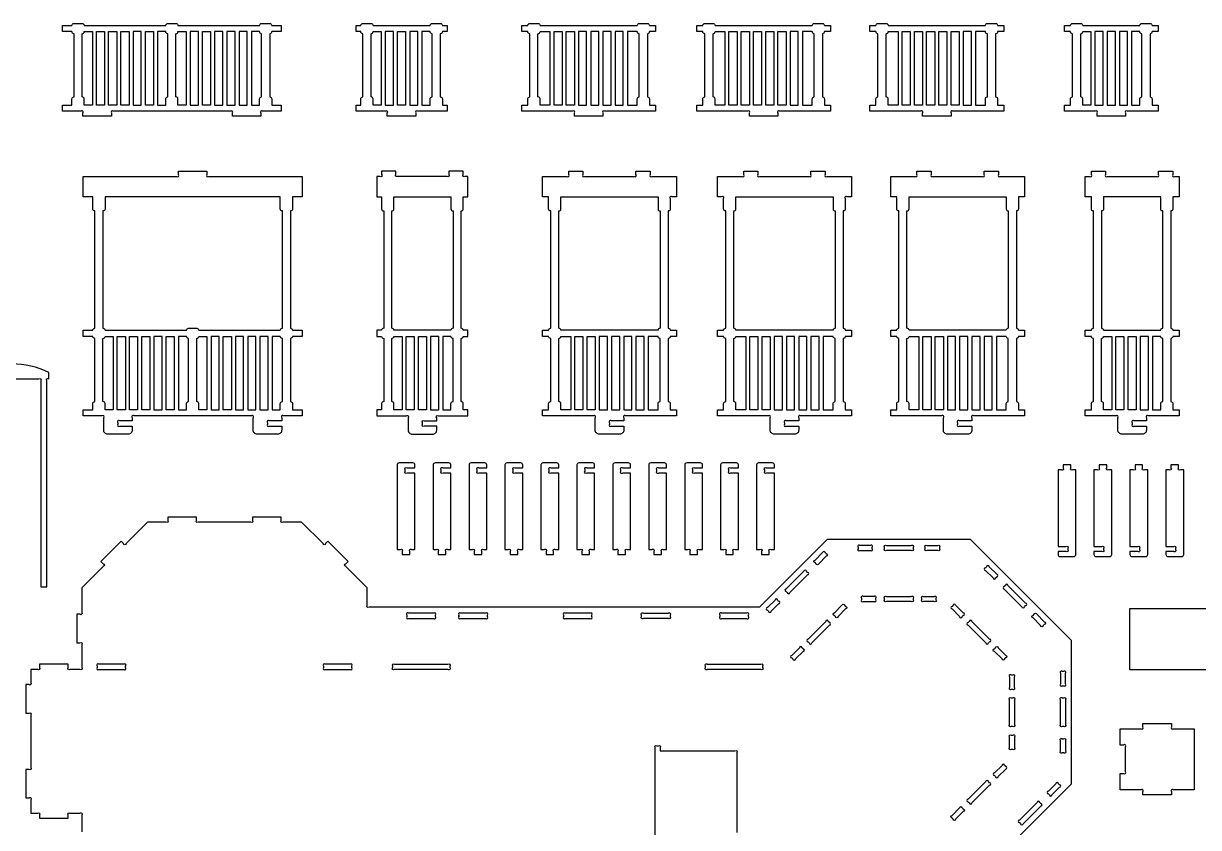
# Model space of a CAD drawing. Extents: x -4074 to 4228, y -3406 to 3854.
# Drawn here: x -1847 to 920, y 1961 to 3854 of the extents above; entities that cross this region are included whole.
import ezdxf

# ---------------------------------------------------------------- set-up
doc = ezdxf.new("R2010")
doc.units = 0
doc.header["$MEASUREMENT"] = 0
doc.layers.get('0').update_dxf_attribs({"linetype": 'CONTINUOUS'})

msp = doc.modelspace()

# ---------------------------------------------------------------- linework, layer by layer
for points in [[(-1355.1, 3635.7), (-1355.1, 3643.5, 1), (-1359.4, 3647.7), (-1497.5, 3647.7), (-1635.6, 3647.7, 1), (-1639.9, 3643.5), (-1639.9, 3635.7), (-1707.1, 3635.7), (-1707.1, 3643.5, 1), (-1711.3, 3647.7), (-1755.1, 3647.7), (-1755.1, 3662.1), (-1732.7, 3662.1), (-1732.7, 3676.5, -0.414214), (-1727.9, 3681.3), (-1727.9, 3830.1, -0.414214), (-1732.7, 3834.9), (-1755.1, 3834.9), (-1755.1, 3849.3), (-1732.7, 3849.3, -0.414214), (-1727.9, 3854.1), (-1708.7, 3854.1, -0.414214), (-1703.9, 3849.3), (-1511.9, 3849.3, -0.414214), (-1507.1, 3854.1), (-1487.9, 3854.1, -0.414214), (-1483.1, 3849.3), (-1291.1, 3849.3, -0.414214), (-1286.3, 3854.1), (-1267.1, 3854.1, -0.414214), (-1262.3, 3849.3), (-1239.9, 3849.3), (-1239.9, 3834.9), (-1262.3, 3834.9, -0.414214), (-1267.1, 3830.1), (-1267.1, 3681.3, -0.414214), (-1262.3, 3676.5), (-1262.3, 3662.1), (-1239.9, 3662.1), (-1239.9, 3647.7), (-1283.7, 3647.7, 1), (-1287.9, 3643.5), (-1287.9, 3635.7)], [(-990.2, 3635.7), (-990.2, 3643.5, 1), (-994.4, 3647.7), (-1063.6, 3647.7), (-1063.6, 3662.1), (-1052.6, 3662.1), (-1052.6, 3676.5, -0.414214), (-1047.8, 3681.3), (-1047.8, 3830.1, -0.414214), (-1052.6, 3834.9), (-1063.6, 3834.9), (-1063.6, 3849.3), (-1052.6, 3849.3, -0.414214), (-1047.8, 3854.1), (-1028.6, 3854.1, -0.414214), (-1023.8, 3849.3), (-889.4, 3849.3, -0.414214), (-884.6, 3854.1), (-865.4, 3854.1, -0.414214), (-860.6, 3849.3), (-849.5, 3849.3), (-849.5, 3834.9), (-860.6, 3834.9, -0.414214), (-865.4, 3830.1), (-865.4, 3681.3, -0.414214), (-860.6, 3676.5), (-860.6, 3662.1), (-849.5, 3662.1), (-849.5, 3647.7), (-918.7, 3647.7, 1), (-923, 3643.5), (-923, 3635.7)], [(-549.7, 3635.7), (-549.7, 3643.5, 1), (-554, 3647.7), (-673.8, 3647.7), (-673.8, 3662.1), (-659.4, 3662.1), (-659.4, 3676.5, -0.414214), (-654.6, 3681.3), (-654.6, 3830.1, -0.414214), (-659.4, 3834.9), (-673.8, 3834.9), (-673.8, 3849.3), (-659.4, 3849.3, -0.414214), (-654.6, 3854.1), (-635.4, 3854.1, -0.414214), (-630.6, 3849.3), (-401.7, 3849.3, -0.414214), (-396.9, 3854.1), (-377.7, 3854.1, -0.414214), (-372.9, 3849.3), (-358.5, 3849.3), (-358.5, 3834.9), (-372.9, 3834.9, -0.414214), (-377.7, 3830.1), (-377.7, 3681.3, -0.414214), (-372.9, 3676.5), (-372.9, 3662.1), (-358.5, 3662.1), (-358.5, 3647.7), (-478.3, 3647.7, 1), (-482.5, 3643.5), (-482.5, 3635.7)], [(-137.7, 3635.7), (-137.7, 3643.5, 1), (-142, 3647.7), (-261.8, 3647.7), (-261.8, 3662.1), (-247.3, 3662.1), (-247.3, 3676.5, -0.414214), (-242.5, 3681.3), (-242.5, 3830.1, -0.414214), (-247.3, 3834.9), (-261.8, 3834.9), (-261.8, 3849.3), (-247.3, 3849.3, -0.414214), (-242.5, 3854.1), (-223.3, 3854.1, -0.414214), (-218.5, 3849.3), (10.3, 3849.3, -0.414214), (15.1, 3854.1), (34.3, 3854.1, -0.414214), (39.1, 3849.3), (53.5, 3849.3), (53.5, 3834.9), (39.1, 3834.9, -0.414214), (34.3, 3830.1), (34.3, 3681.3, -0.414214), (39.1, 3676.5), (39.1, 3662.1), (53.5, 3662.1), (53.5, 3647.7), (-66.3, 3647.7, 1), (-70.5, 3643.5), (-70.5, 3635.7)], [(270, 3635.7), (270, 3643.5, 1), (265.7, 3647.7), (145.9, 3647.7), (145.9, 3662.1), (160.3, 3662.1), (160.3, 3676.5, -0.414214), (165.1, 3681.3), (165.1, 3830.1, -0.414214), (160.3, 3834.9), (145.9, 3834.9), (145.9, 3849.3), (160.3, 3849.3, -0.414214), (165.1, 3854.1), (184.3, 3854.1, -0.414214), (189.1, 3849.3), (418, 3849.3, -0.414214), (422.8, 3854.1), (442, 3854.1, -0.414214), (446.8, 3849.3), (461.2, 3849.3), (461.2, 3834.9), (446.8, 3834.9, -0.414214), (442, 3830.1), (442, 3681.3, -0.414214), (446.8, 3676.5), (446.8, 3662.1), (461.2, 3662.1), (461.2, 3647.7), (341.4, 3647.7, 1), (337.2, 3643.5), (337.2, 3635.7)], [(680.8, 3635.7), (680.8, 3643.5, 1), (676.6, 3647.7), (604, 3647.7), (604, 3662.1), (618.4, 3662.1), (618.4, 3676.5, -0.414214), (623.2, 3681.3), (623.2, 3830.1, -0.414214), (618.4, 3834.9), (604, 3834.9), (604, 3849.3), (618.4, 3849.3, -0.414214), (623.2, 3854.1), (642.4, 3854.1, -0.414214), (647.2, 3849.3), (781.6, 3849.3, -0.414214), (786.4, 3854.1), (805.6, 3854.1, -0.414214), (810.4, 3849.3), (824.9, 3849.3), (824.9, 3834.9), (810.4, 3834.9, -0.414214), (805.6, 3830.1), (805.6, 3681.3, -0.414214), (810.4, 3676.5), (810.4, 3662.1), (824.9, 3662.1), (824.9, 3647.7), (752.3, 3647.7, 1), (748, 3643.5), (748, 3635.7)], [(-1703.9, 3662.1), (-1703.9, 3676.5, 0.414214), (-1708.7, 3681.3), (-1708.7, 3830.1, 0.414214), (-1703.9, 3834.9), (-1684.7, 3834.9), (-1684.7, 3662.1)], [(-1507.1, 3681.3), (-1507.1, 3830.1, -0.414214), (-1511.9, 3834.9), (-1531.1, 3834.9), (-1531.1, 3662.1), (-1511.9, 3662.1), (-1511.9, 3676.5, -0.414214)], [(-1487.9, 3681.3), (-1487.9, 3830.1, 0.414214), (-1483.1, 3834.9), (-1463.9, 3834.9), (-1463.9, 3662.1), (-1483.1, 3662.1), (-1483.1, 3676.5, 0.414214)], [(-1291.1, 3662.1), (-1291.1, 3676.5, -0.414214), (-1286.3, 3681.3), (-1286.3, 3830.1, -0.414214), (-1291.1, 3834.9), (-1310.3, 3834.9), (-1310.3, 3662.1)], [(-1028.6, 3681.3), (-1028.6, 3830.1, 0.414214), (-1023.8, 3834.9), (-1004.6, 3834.9), (-1004.6, 3662.1), (-1023.8, 3662.1), (-1023.8, 3676.5, 0.414214)], [(-884.6, 3681.3), (-884.6, 3830.1, -0.414214), (-889.4, 3834.9), (-908.6, 3834.9), (-908.6, 3662.1), (-889.4, 3662.1), (-889.4, 3676.5, -0.414214)], [(-607.3, 3662.1), (-630.6, 3662.1), (-630.6, 3676.5, 0.414214), (-635.4, 3681.3), (-635.4, 3830.1, 0.414214), (-630.6, 3834.9), (-607.3, 3834.9)], [(-424.9, 3662.1), (-401.7, 3662.1), (-401.7, 3676.5, -0.414214), (-396.9, 3681.3), (-396.9, 3830.1, -0.414214), (-401.7, 3834.9), (-424.9, 3834.9)], [(-195.3, 3662.1), (-218.5, 3662.1), (-218.5, 3676.5, 0.414214), (-223.3, 3681.3), (-223.3, 3830.1, 0.414214), (-218.5, 3834.9), (-195.3, 3834.9)], [(-12.9, 3662.1), (10.3, 3662.1), (10.3, 3676.5, -0.414214), (15.1, 3681.3), (15.1, 3830.1, -0.414214), (10.3, 3834.9), (-12.9, 3834.9)], [(212.4, 3662.1), (189.1, 3662.1), (189.1, 3676.5, 0.414214), (184.3, 3681.3), (184.3, 3830.1, 0.414214), (189.1, 3834.9), (212.4, 3834.9)], [(394.8, 3662.1), (418, 3662.1), (418, 3676.5, -0.414214), (422.8, 3681.3), (422.8, 3830.1, -0.414214), (418, 3834.9), (394.8, 3834.9)], [(642.4, 3681.3), (642.4, 3830.1, 0.414214), (647.2, 3834.9), (666.4, 3834.9), (666.4, 3662.1), (647.2, 3662.1), (647.2, 3676.5, 0.414214)], [(786.4, 3681.3), (786.4, 3830.1, -0.414214), (781.6, 3834.9), (762.4, 3834.9), (762.4, 3662.1), (781.6, 3662.1), (781.6, 3676.5, -0.414214)], [(-1658, 2896.6), (-1658, 2925.9, 1), (-1662.3, 2930.2), (-1706, 2930.2), (-1706, 2944.6), (-1683.7, 2944.6), (-1683.7, 2959, -0.414214), (-1678.9, 2963.8), (-1678.9, 3112.6, -0.414214), (-1683.7, 3117.4), (-1706, 3117.4), (-1706, 3131.8), (-1683.7, 3131.8, -0.414214), (-1678.9, 3136.6), (-1678.9, 3412.6, -0.414214), (-1683.7, 3417.4), (-1683.7, 3446.2), (-1706, 3446.2), (-1706, 3494.2), (-1486.3, 3494.2, 1), (-1482.1, 3498.4), (-1482.1, 3506.2), (-1414.9, 3506.2), (-1414.9, 3498.4, 1), (-1410.6, 3494.2), (-1190.9, 3494.2), (-1190.9, 3446.2), (-1213.3, 3446.2), (-1213.3, 3417.4, -0.414214), (-1218.1, 3412.6), (-1218.1, 3136.6, -0.414214), (-1213.3, 3131.8), (-1190.9, 3131.8), (-1190.9, 3117.4), (-1213.3, 3117.4, -0.414214), (-1218.1, 3112.6), (-1218.1, 2963.8, -0.414214), (-1213.3, 2959), (-1213.3, 2944.6), (-1190.9, 2944.6), (-1190.9, 2930.2), (-1234.7, 2930.2, 1), (-1238.9, 2925.9), (-1238.9, 2918.2), (-1268.3, 2918.2, 1), (-1272.5, 2913.9), (-1272.5, 2910.4, 1), (-1268.3, 2906.2), (-1238.9, 2906.2), (-1238.9, 2896.6, -0.414214), (-1248.5, 2887), (-1296.5, 2887, -0.414214), (-1306.1, 2896.6), (-1306.1, 2925.9, 1), (-1310.3, 2930.2), (-1448.5, 2930.2), (-1586.6, 2930.2, 1), (-1590.8, 2925.9), (-1590.8, 2918.2), (-1620.2, 2918.2, 1), (-1624.4, 2913.9), (-1624.4, 2910.4, 1), (-1620.2, 2906.2), (-1590.8, 2906.2), (-1590.8, 2896.6, -0.414214), (-1600.4, 2887), (-1648.4, 2887, -0.414214)], [(-1014.6, 2930.2), (-945.4, 2930.2, -1), (-941.1, 2925.9), (-941.1, 2924.2), (-941.1, 2896.6, 0.414214), (-931.5, 2887), (-883.5, 2887, 0.414214), (-873.9, 2896.6), (-873.9, 2906.2), (-903.3, 2906.2, -1), (-907.5, 2910.4), (-907.5, 2913.9, -1), (-903.3, 2918.2), (-873.9, 2918.2), (-873.9, 2925.9, -1), (-869.7, 2930.2), (-800.5, 2930.2), (-800.5, 2944.6), (-811.5, 2944.6), (-811.5, 2959, 0.414214), (-816.3, 2963.8), (-816.3, 3112.6, 0.414214), (-811.5, 3117.4), (-800.5, 3117.4), (-800.5, 3131.8), (-811.5, 3131.8, 0.414214), (-816.3, 3136.6), (-816.3, 3412.6, 0.414214), (-811.5, 3417.4), (-811.5, 3446.2), (-800.5, 3446.2), (-800.5, 3494.2), (-807.3, 3494.2, -1), (-811.5, 3498.4), (-811.5, 3506.2), (-845.1, 3506.2), (-845.1, 3498.4, -1), (-849.4, 3494.2), (-965.7, 3494.2, -1), (-969.9, 3498.4), (-969.9, 3506.2), (-1003.5, 3506.2), (-1003.5, 3498.4, -1), (-1007.8, 3494.2), (-1014.6, 3494.2), (-1014.6, 3446.2), (-1003.5, 3446.2), (-1003.5, 3417.4, 0.414214), (-998.7, 3412.6), (-998.7, 3136.6, 0.414214), (-1003.5, 3131.8), (-1014.6, 3131.8), (-1014.6, 3117.4), (-1003.5, 3117.4, 0.414214), (-998.7, 3112.6), (-998.7, 2963.8, 0.414214), (-1003.5, 2959), (-1003.5, 2944.6), (-1014.6, 2944.6)], [(-610.3, 3131.8, -0.414214), (-605.5, 3136.6), (-605.5, 3412.6, -0.414214), (-610.3, 3417.4), (-610.3, 3446.2), (-624.7, 3446.2), (-624.7, 3494.2), (-567.3, 3494.2, 1), (-563.1, 3498.4), (-563.1, 3506.2), (-529.5, 3506.2), (-529.5, 3498.4, 1), (-525.2, 3494.2), (-408.9, 3494.2, 1), (-404.7, 3498.4), (-404.7, 3506.2), (-371.1, 3506.2), (-371.1, 3498.4, 1), (-366.8, 3494.2), (-309.4, 3494.2), (-309.4, 3446.2), (-319.6, 3446.2, 1), (-323.9, 3441.9), (-323.9, 3417.4, -0.414214), (-328.7, 3412.6), (-328.7, 3136.6, -0.414214), (-323.9, 3131.8), (-309.4, 3131.8), (-309.4, 3117.4), (-323.9, 3117.4, -0.414214), (-328.7, 3112.6), (-328.7, 2963.8, -0.414214), (-323.9, 2959), (-323.9, 2944.6), (-309.4, 2944.6), (-309.4, 2930.2), (-429.2, 2930.2, 1), (-433.5, 2925.9), (-433.5, 2918.2), (-462.8, 2918.2, 1), (-467.1, 2913.9), (-467.1, 2910.4, 1), (-462.8, 2906.2), (-433.5, 2906.2), (-433.5, 2896.6, -0.414214), (-443.1, 2887), (-491.1, 2887, -0.414214), (-500.7, 2896.6), (-500.7, 2925.9, 1), (-504.9, 2930.2), (-624.7, 2930.2), (-624.7, 2944.6), (-610.3, 2944.6), (-610.3, 2959, -0.414214), (-605.5, 2963.8), (-605.5, 3112.6, -0.414214), (-610.3, 3117.4), (-624.7, 3117.4), (-624.7, 3131.8)], [(-198.3, 3131.8, -0.414214), (-193.5, 3136.6), (-193.5, 3412.6, -0.414214), (-198.3, 3417.4), (-198.3, 3441.9, 1), (-202.5, 3446.2), (-212.7, 3446.2), (-212.7, 3494.2), (-155.3, 3494.2, 1), (-151.1, 3498.4), (-151.1, 3506.2), (-117.5, 3506.2), (-117.5, 3498.4, 1), (-113.2, 3494.2), (3.1, 3494.2, 1), (7.3, 3498.4), (7.3, 3506.2), (40.9, 3506.2), (40.9, 3498.4, 1), (45.2, 3494.2), (102.6, 3494.2), (102.6, 3446.2), (92.4, 3446.2, 1), (88.2, 3441.9), (88.2, 3417.4, -0.414214), (83.4, 3412.6), (83.4, 3136.6, -0.414214), (88.2, 3131.8), (102.6, 3131.8), (102.6, 3117.4), (88.2, 3117.4, -0.414214), (83.4, 3112.6), (83.4, 2963.8, -0.414214), (88.2, 2959), (88.2, 2944.6), (102.6, 2944.6), (102.6, 2930.2), (-17.2, 2930.2, 1), (-21.5, 2925.9), (-21.5, 2918.2), (-50.8, 2918.2, 1), (-55.1, 2913.9), (-55.1, 2910.4, 1), (-50.8, 2906.2), (-21.5, 2906.2), (-21.5, 2896.6, -0.414214), (-31.1, 2887), (-79.1, 2887, -0.414214), (-88.7, 2896.6), (-88.7, 2925.9, 1), (-92.9, 2930.2), (-212.7, 2930.2), (-212.7, 2944.6), (-198.3, 2944.6), (-198.3, 2959, -0.414214), (-193.5, 2963.8), (-193.5, 3112.6, -0.414214), (-198.3, 3117.4), (-212.7, 3117.4), (-212.7, 3131.8)], [(209.4, 3131.8, -0.414214), (214.2, 3136.6), (214.2, 3412.6, -0.414214), (209.4, 3417.4), (209.4, 3446.2), (195, 3446.2), (195, 3494.2), (252.4, 3494.2, 1), (256.6, 3498.4), (256.6, 3506.2), (290.2, 3506.2), (290.2, 3498.4, 1), (294.5, 3494.2), (410.8, 3494.2, 1), (415, 3498.4), (415, 3506.2), (448.6, 3506.2), (448.6, 3498.4, 1), (452.9, 3494.2), (510.3, 3494.2), (510.3, 3446.2), (495.8, 3446.2), (495.8, 3417.4, -0.414214), (491, 3412.6), (491, 3136.6, -0.414214), (495.8, 3131.8), (510.3, 3131.8), (510.3, 3117.4), (495.8, 3117.4, -0.414214), (491, 3112.6), (491, 2963.8, -0.414214), (495.8, 2959), (495.8, 2944.6), (510.3, 2944.6), (510.3, 2930.2), (390.5, 2930.2, 1), (386.2, 2925.9), (386.2, 2918.2), (356.9, 2918.2, 1), (352.6, 2913.9), (352.6, 2910.4, 1), (356.9, 2906.2), (386.2, 2906.2), (386.2, 2896.6, -0.414214), (376.6, 2887), (328.6, 2887, -0.414214), (319, 2896.6), (319, 2925.9, 1), (314.8, 2930.2), (195, 2930.2), (195, 2944.6), (209.4, 2944.6), (209.4, 2959, -0.414214), (214.2, 2963.8), (214.2, 3112.6, -0.414214), (209.4, 3117.4), (195, 3117.4), (195, 3131.8)], [(653, 2944.6), (667.5, 2944.6), (667.5, 2959, -0.414214), (672.3, 2963.8), (672.3, 3112.6, -0.414214), (667.5, 3117.4), (653, 3117.4), (653, 3131.8), (667.5, 3131.8, -0.414214), (672.3, 3136.6), (672.3, 3412.6, -0.414214), (667.5, 3417.4), (667.5, 3446.2), (653, 3446.2), (653, 3494.2), (663.2, 3494.2, 1), (667.5, 3498.4), (667.5, 3506.2), (701.1, 3506.2), (701.1, 3498.4, 1), (705.3, 3494.2), (821.6, 3494.2, 1), (825.9, 3498.4), (825.9, 3506.2), (859.5, 3506.2), (859.5, 3498.4, 1), (863.7, 3494.2), (873.9, 3494.2), (873.9, 3446.2), (859.5, 3446.2), (859.5, 3417.4, -0.414214), (854.7, 3412.6), (854.7, 3136.6, -0.414214), (859.5, 3131.8), (873.9, 3131.8), (873.9, 3117.4), (859.5, 3117.4, -0.414214), (854.7, 3112.6), (854.7, 2963.8, -0.414214), (859.5, 2959), (859.5, 2944.6), (873.9, 2944.6), (873.9, 2930.2), (801.3, 2930.2, 1), (797.1, 2925.9), (797.1, 2918.2), (767.7, 2918.2, 1), (763.5, 2913.9), (763.5, 2910.4, 1), (767.7, 2906.2), (797.1, 2906.2), (797.1, 2896.6, -0.414214), (787.5, 2887), (739.5, 2887, -0.414214), (729.9, 2896.6), (729.9, 2925.9, 1), (725.6, 2930.2), (653, 2930.2)], [(-1237.3, 3136.6), (-1237.3, 3412.6, -0.414214), (-1242.1, 3417.4), (-1242.1, 3446.2), (-1654.9, 3446.2), (-1654.9, 3417.4, -0.414214), (-1659.7, 3412.6), (-1659.7, 3136.6, -0.414214), (-1654.9, 3131.8), (-1462.9, 3131.8, -0.414214), (-1458.1, 3136.6), (-1438.9, 3136.6, -0.414214), (-1434.1, 3131.8), (-1242.1, 3131.8, -0.414214)], [(-840.3, 3131.8), (-974.7, 3131.8, 0.414214), (-979.5, 3136.6), (-979.5, 3412.6, 0.414214), (-974.7, 3417.4), (-974.7, 3446.2), (-840.3, 3446.2), (-840.3, 3417.4, 0.414214), (-835.5, 3412.6), (-835.5, 3136.6, 0.414214)], [(-352.7, 3131.8), (-581.5, 3131.8, 0.414214), (-586.3, 3136.6), (-586.3, 3412.6, 0.414214), (-581.5, 3417.4), (-581.5, 3446.2), (-352.7, 3446.2), (-352.7, 3417.4, 0.414214), (-347.9, 3412.6), (-347.9, 3136.6, 0.414214)], [(59.4, 3131.8), (-169.5, 3131.8, 0.414214), (-174.3, 3136.6), (-174.3, 3412.6, 0.414214), (-169.5, 3417.4), (-169.5, 3446.2), (59.4, 3446.2), (59.4, 3417.4, 0.414214), (64.2, 3412.6), (64.2, 3136.6, 0.414214)], [(467, 3131.8), (238.2, 3131.8, 0.414214), (233.4, 3136.6), (233.4, 3412.6, 0.414214), (238.2, 3417.4), (238.2, 3446.2), (467, 3446.2), (467, 3417.4, 0.414214), (471.8, 3412.6), (471.8, 3136.6, 0.414214)], [(830.7, 3131.8, -0.414214), (835.5, 3136.6), (835.5, 3412.6, -0.414214), (830.7, 3417.4), (830.7, 3446.2), (696.3, 3446.2), (696.3, 3417.4, -0.414214), (691.5, 3412.6), (691.5, 3136.6, -0.414214), (696.3, 3131.8)], [(-1654.9, 2944.6), (-1654.9, 2959, 0.414214), (-1659.7, 2963.8), (-1659.7, 3112.6, 0.414214), (-1654.9, 3117.4), (-1635.7, 3117.4), (-1635.7, 2944.6)], [(-1458.1, 2963.8), (-1458.1, 3112.6, -0.414214), (-1462.9, 3117.4), (-1482.1, 3117.4), (-1482.1, 2944.6), (-1462.9, 2944.6), (-1462.9, 2959, -0.414214)], [(-1438.9, 2963.8), (-1438.9, 3112.6, 0.414214), (-1434.1, 3117.4), (-1414.9, 3117.4), (-1414.9, 2944.6), (-1434.1, 2944.6), (-1434.1, 2959, 0.414214)], [(-1242.1, 2944.6), (-1242.1, 2959, -0.414214), (-1237.3, 2963.8), (-1237.3, 3112.6, -0.414214), (-1242.1, 3117.4), (-1261.3, 3117.4), (-1261.3, 2944.6)], [(-979.5, 2963.8), (-979.5, 3112.6, 0.414214), (-974.7, 3117.4), (-955.5, 3117.4), (-955.5, 2944.6), (-974.7, 2944.6), (-974.7, 2959, 0.414214)], [(-835.5, 2963.8), (-835.5, 3112.6, -0.414214), (-840.3, 3117.4), (-859.5, 3117.4), (-859.5, 2944.6), (-840.3, 2944.6), (-840.3, 2959, -0.414214)], [(-558.3, 2944.6), (-581.5, 2944.6), (-581.5, 2959, 0.414214), (-586.3, 2963.8), (-586.3, 3112.6, 0.414214), (-581.5, 3117.4), (-558.3, 3117.4)], [(-375.9, 2944.6), (-352.7, 2944.6), (-352.7, 2959, -0.414214), (-347.9, 2963.8), (-347.9, 3112.6, -0.414214), (-352.7, 3117.4), (-375.9, 3117.4)], [(-146.3, 2944.6), (-169.5, 2944.6), (-169.5, 2959, 0.414214), (-174.3, 2963.8), (-174.3, 3112.6, 0.414214), (-169.5, 3117.4), (-146.3, 3117.4)], [(36.1, 2944.6), (59.4, 2944.6), (59.4, 2959, -0.414214), (64.2, 2963.8), (64.2, 3112.6, -0.414214), (59.4, 3117.4), (36.1, 3117.4)], [(261.4, 2944.6), (238.2, 2944.6), (238.2, 2959, 0.414214), (233.4, 2963.8), (233.4, 3112.6, 0.414214), (238.2, 3117.4), (261.4, 3117.4)], [(443.8, 2944.6), (467, 2944.6), (467, 2959, -0.414214), (471.8, 2963.8), (471.8, 3112.6, -0.414214), (467, 3117.4), (443.8, 3117.4)], [(691.5, 2963.8), (691.5, 3112.6, 0.414214), (696.3, 3117.4), (715.5, 3117.4), (715.5, 2944.6), (696.3, 2944.6), (696.3, 2959, 0.414214)], [(835.5, 2963.8), (835.5, 3112.6, -0.414214), (830.7, 3117.4), (811.5, 3117.4), (811.5, 2944.6), (830.7, 2944.6), (830.7, 2959, -0.414214)], [(-1940.6, 2527.9), (-1940.6, 3013.3, -1), (-1936.3, 3017.5), (-1810.4, 3017.5, -1), (-1806.2, 3013.3), (-1806.2, 2527.9), (-1791.8, 2527.9), (-1791.8, 3013.3, -1), (-1787.5, 3017.5), (-1787, 3017.5), (-1787, 3031.9, 0.238913), (-1959.8, 3031.9), (-1959.8, 3017.5), (-1959.2, 3017.5, -1), (-1955, 3013.3), (-1955, 2527.9)], [(-937.1, 2603.5), (-937.1, 2611.2, -1), (-932.9, 2615.5), (-925.1, 2615.5), (-925.1, 2795.5), (-943.6, 2795.5, -1), (-947.9, 2799.7), (-947.9, 2803.2, -1), (-943.6, 2807.5), (-925.1, 2807.5), (-925.1, 2814.7, 0.414214), (-929.9, 2819.5), (-962.3, 2819.5, 0.414214), (-967.1, 2814.7), (-967.1, 2615.5), (-959.3, 2615.5, -1), (-955.1, 2611.2), (-955.1, 2603.5)], [(-852.5, 2603.5), (-852.5, 2611.2, -1), (-848.3, 2615.5), (-840.5, 2615.5), (-840.5, 2795.5), (-859, 2795.5, -1), (-863.2, 2799.7), (-863.2, 2803.2, -1), (-859, 2807.5), (-840.5, 2807.5), (-840.5, 2814.7, 0.414214), (-845.3, 2819.5), (-877.6, 2819.5, 0.414214), (-882.4, 2814.7), (-882.4, 2615.5), (-874.7, 2615.5, -1), (-870.4, 2611.2), (-870.4, 2603.5)], [(-767.9, 2603.5), (-767.9, 2611.2, -1), (-763.6, 2615.5), (-755.9, 2615.5), (-755.9, 2795.5), (-774.4, 2795.5, -1), (-778.6, 2799.7), (-778.6, 2803.2, -1), (-774.4, 2807.5), (-755.9, 2807.5), (-755.9, 2814.7, 0.414214), (-760.7, 2819.5), (-793, 2819.5, 0.414214), (-797.8, 2814.7), (-797.8, 2615.5), (-790, 2615.5, -1), (-785.8, 2611.2), (-785.8, 2603.5)], [(-683.2, 2603.5), (-683.2, 2611.2, -1), (-679, 2615.5), (-671.2, 2615.5), (-671.2, 2795.5), (-689.7, 2795.5, -1), (-694, 2799.7), (-694, 2803.2, -1), (-689.7, 2807.5), (-671.2, 2807.5), (-671.2, 2814.7, 0.414214), (-676, 2819.5), (-708.4, 2819.5, 0.414214), (-713.2, 2814.7), (-713.2, 2615.5), (-705.4, 2615.5, -1), (-701.2, 2611.2), (-701.2, 2603.5)], [(-598.6, 2603.5), (-598.6, 2611.2, -1), (-594.4, 2615.5), (-586.6, 2615.5), (-586.6, 2795.5), (-605.1, 2795.5, -1), (-609.3, 2799.7), (-609.3, 2803.2, -1), (-605.1, 2807.5), (-586.6, 2807.5), (-586.6, 2814.7, 0.414214), (-591.4, 2819.5), (-623.7, 2819.5, 0.414214), (-628.5, 2814.7), (-628.5, 2615.5), (-620.8, 2615.5, -1), (-616.5, 2611.2), (-616.5, 2603.5)], [(-514, 2603.5), (-514, 2611.2, -1), (-509.7, 2615.5), (-502, 2615.5), (-502, 2795.5), (-520.5, 2795.5, -1), (-524.7, 2799.7), (-524.7, 2803.2, -1), (-520.5, 2807.5), (-502, 2807.5), (-502, 2814.7, 0.414214), (-506.8, 2819.5), (-539.1, 2819.5, 0.414214), (-543.9, 2814.7), (-543.9, 2615.5), (-536.2, 2615.5, -1), (-531.9, 2611.2), (-531.9, 2603.5)], [(-429.4, 2603.5), (-429.4, 2611.2, -1), (-425.1, 2615.5), (-417.4, 2615.5), (-417.4, 2795.5), (-435.8, 2795.5, -1), (-440.1, 2799.7), (-440.1, 2803.2, -1), (-435.8, 2807.5), (-417.4, 2807.5), (-417.4, 2814.7, 0.414214), (-422.2, 2819.5), (-454.5, 2819.5, 0.414214), (-459.3, 2814.7), (-459.3, 2615.5), (-451.5, 2615.5, -1), (-447.3, 2611.2), (-447.3, 2603.5)], [(-344.7, 2603.5), (-344.7, 2611.2, -1), (-340.5, 2615.5), (-332.7, 2615.5), (-332.7, 2795.5), (-351.2, 2795.5, -1), (-355.5, 2799.7), (-355.5, 2803.2, -1), (-351.2, 2807.5), (-332.7, 2807.5), (-332.7, 2814.7, 0.414214), (-337.5, 2819.5), (-369.9, 2819.5, 0.414214), (-374.7, 2814.7), (-374.7, 2615.5), (-366.9, 2615.5, -1), (-362.7, 2611.2), (-362.7, 2603.5)], [(-260.1, 2603.5), (-260.1, 2611.2, -1), (-255.9, 2615.5), (-248.1, 2615.5), (-248.1, 2795.5), (-266.6, 2795.5, -1), (-270.8, 2799.7), (-270.8, 2803.2, -1), (-266.6, 2807.5), (-248.1, 2807.5), (-248.1, 2814.7, 0.414214), (-252.9, 2819.5), (-285.2, 2819.5, 0.414214), (-290, 2814.7), (-290, 2615.5), (-282.3, 2615.5, -1), (-278, 2611.2), (-278, 2603.5)], [(-175.5, 2603.5), (-175.5, 2611.2, -1), (-171.2, 2615.5), (-163.5, 2615.5), (-163.5, 2795.5), (-182, 2795.5, -1), (-186.2, 2799.7), (-186.2, 2803.2, -1), (-182, 2807.5), (-163.5, 2807.5), (-163.5, 2814.7, 0.414214), (-168.3, 2819.5), (-200.6, 2819.5, 0.414214), (-205.4, 2814.7), (-205.4, 2615.5), (-197.6, 2615.5, -1), (-193.4, 2611.2), (-193.4, 2603.5)], [(-90.8, 2603.5), (-90.8, 2611.2, -1), (-86.6, 2615.5), (-78.8, 2615.5), (-78.8, 2795.5), (-97.3, 2795.5, -1), (-101.6, 2799.7), (-101.6, 2803.2, -1), (-97.3, 2807.5), (-78.8, 2807.5), (-78.8, 2814.7, 0.414214), (-83.6, 2819.5), (-116, 2819.5, 0.414214), (-120.8, 2814.7), (-120.8, 2615.5), (-113, 2615.5, -1), (-108.8, 2611.2), (-108.8, 2603.5)], [(601.1, 2814.8), (601.1, 2807, -1), (596.8, 2802.8), (589.1, 2802.8), (589.1, 2622.8), (607.6, 2622.8, -1), (611.8, 2618.5), (611.8, 2615, -1), (607.6, 2610.8), (589.1, 2610.8), (589.1, 2603.6, 0.414214), (593.9, 2598.8), (626.2, 2598.8, 0.414214), (631, 2603.6), (631, 2802.8), (623.2, 2802.8, -1), (619, 2807), (619, 2814.8)], [(685.7, 2814.8), (685.7, 2807, -1), (681.5, 2802.8), (673.7, 2802.8), (673.7, 2622.8), (692.2, 2622.8, -1), (696.4, 2618.5), (696.4, 2615, -1), (692.2, 2610.8), (673.7, 2610.8), (673.7, 2603.6, 0.414214), (678.5, 2598.8), (710.8, 2598.8, 0.414214), (715.6, 2603.6), (715.6, 2802.8), (707.9, 2802.8, -1), (703.6, 2807), (703.6, 2814.8)], [(770.3, 2814.8), (770.3, 2807, -1), (766.1, 2802.8), (758.3, 2802.8), (758.3, 2622.8), (776.8, 2622.8, -1), (781.1, 2618.5), (781.1, 2615, -1), (776.8, 2610.8), (758.3, 2610.8), (758.3, 2603.6, 0.414214), (763.1, 2598.8), (795.5, 2598.8, 0.414214), (800.3, 2603.6), (800.3, 2802.8), (792.5, 2802.8, -1), (788.3, 2807), (788.3, 2814.8)], [(855, 2814.8), (855, 2807, -1), (850.7, 2802.8), (843, 2802.8), (843, 2622.8), (861.4, 2622.8, -1), (865.7, 2618.5), (865.7, 2615, -1), (861.4, 2610.8), (843, 2610.8), (843, 2603.6, 0.414214), (847.8, 2598.8), (880.1, 2598.8, 0.414214), (884.9, 2603.6), (884.9, 2802.8), (877.1, 2802.8, -1), (872.9, 2807), (872.9, 2814.8)], [(40.8, 2608.2), (43.2, 2605.7, -1), (43.2, 2599.7), (25.5, 2582, -1), (19.5, 2582), (17, 2584.5, -1), (17, 2590.5), (34.8, 2608.2, -1)], [(147.5, 2624.9), (122.4, 2624.9, 1), (118.1, 2620.7), (118.1, 2617.2, 1), (122.4, 2612.9), (147.5, 2612.9, 1), (151.7, 2617.2), (151.7, 2620.7, 1)], [(247.7, 2620.7), (247.7, 2617.2, -1), (243.5, 2612.9), (184.8, 2612.9, -1), (180.5, 2617.2), (180.5, 2620.7, -1), (184.8, 2624.9), (243.5, 2624.9, -1)], [(310.1, 2620.7), (310.1, 2617.2, -1), (305.9, 2612.9), (280.8, 2612.9, -1), (276.5, 2617.2), (276.5, 2620.7, -1), (280.8, 2624.9), (305.9, 2624.9, -1)], [(418.4, 2566.3), (436.1, 2548.6, 1), (442.1, 2548.6), (444.6, 2551.1, 1), (444.6, 2557.1), (426.9, 2574.8, 1), (420.8, 2574.8), (418.4, 2572.4, 1)], [(-9.4, 2564.1), (-50.9, 2522.6, 1), (-50.9, 2516.6), (-48.4, 2514.1, 1), (-42.4, 2514.1), (-0.9, 2555.6, 1), (-0.9, 2561.6), (-3.4, 2564.1, 1)], [(465, 2530.7), (462.5, 2528.2, 1), (462.5, 2522.2), (504, 2480.7, 1), (510, 2480.7), (512.5, 2483.2, 1), (512.5, 2489.2), (471, 2530.7, 1)], [(-77.3, 2496.2), (-95, 2478.5, 1), (-95, 2472.5), (-92.5, 2470, 1), (-86.5, 2470), (-68.8, 2487.7, 1), (-68.8, 2493.7), (-71.2, 2496.2, 1)], [(155.9, 2504.9), (130.8, 2504.9, 1), (126.5, 2500.7), (126.5, 2497.2, 1), (130.8, 2492.9), (155.9, 2492.9, 1), (160.1, 2497.2), (160.1, 2500.7, 1)], [(247.7, 2500.7), (247.7, 2497.2, -1), (243.5, 2492.9), (184.8, 2492.9, -1), (180.5, 2497.2), (180.5, 2500.7, -1), (184.8, 2504.9), (243.5, 2504.9, -1)], [(297.4, 2492.9), (272.3, 2492.9, -1), (268.1, 2497.2), (268.1, 2500.7, -1), (272.3, 2504.9), (297.4, 2504.9, -1), (301.7, 2500.7), (301.7, 2497.2, -1)], [(-939.7, 2453.2), (-881, 2453.2, 1), (-876.7, 2457.5), (-876.7, 2461, 1), (-881, 2465.2), (-939.7, 2465.2, 1), (-943.9, 2461), (-943.9, 2457.5, 1)], [(-817.2, 2453.2), (-758.5, 2453.2, 1), (-754.3, 2457.5), (-754.3, 2461, 1), (-758.5, 2465.2), (-817.2, 2465.2, 1), (-821.5, 2461), (-821.5, 2457.5, 1)], [(-571.4, 2453.2), (-512.7, 2453.2, 1), (-508.4, 2457.5), (-508.4, 2461, 1), (-512.7, 2465.2), (-571.4, 2465.2, 1), (-575.6, 2461), (-575.6, 2457.5, 1)], [(-387.2, 2465.2), (-328.5, 2465.2, -1), (-324.3, 2461), (-324.3, 2457.5, -1), (-328.5, 2453.2), (-387.2, 2453.2, -1), (-391.5, 2457.5), (-391.5, 2461, -1)], [(-144.4, 2465.2), (-203.1, 2465.2, 1), (-207.3, 2461), (-207.3, 2457.5, 1), (-203.1, 2453.2), (-144.4, 2453.2, 1), (-140.1, 2457.5), (-140.1, 2461, 1)], [(88.7, 2475.5), (71, 2457.8, -1), (65, 2457.8), (62.5, 2460.3, -1), (62.5, 2466.3), (80.3, 2484, -1), (86.3, 2484), (88.7, 2481.5, -1)], [(341.9, 2484), (339.5, 2481.5, 1), (339.5, 2475.5), (357.2, 2457.8, 1), (363.2, 2457.8), (365.7, 2460.3, 1), (365.7, 2466.3), (348, 2484, 1)], [(538.9, 2462.8), (556.6, 2445.1, -1), (556.6, 2439.1), (554.1, 2436.6, -1), (548.1, 2436.6), (530.4, 2454.3, -1), (530.4, 2460.3), (532.9, 2462.8, -1)], [(42.1, 2445.9), (0.6, 2404.3, 1), (0.6, 2398.3), (3.1, 2395.9, 1), (9.1, 2395.9), (50.6, 2437.4, 1), (50.6, 2443.4), (48.1, 2445.9, 1)], [(427.6, 2404.3), (386.1, 2445.9, 1), (380.1, 2445.9), (377.6, 2443.4, 1), (377.6, 2437.4), (419.1, 2395.9, 1), (425.2, 2395.9), (427.6, 2398.3, 1)], [(-19.8, 2383.9), (-37.6, 2366.2, 1), (-37.6, 2360.2), (-35.1, 2357.7, 1), (-29.1, 2357.7), (-11.3, 2375.4, 1), (-11.3, 2381.5), (-13.8, 2383.9, 1)], [(448.1, 2383.9), (465.8, 2366.2, -1), (465.8, 2360.2), (463.3, 2357.7, -1), (457.3, 2357.7), (439.6, 2375.4, -1), (439.6, 2381.5), (442, 2383.9, -1)], [(-1669.3, 2333.2), (-1610.6, 2333.2, 1), (-1606.3, 2337.5), (-1606.3, 2341, 1), (-1610.6, 2345.2), (-1669.3, 2345.2, 1), (-1673.5, 2341), (-1673.5, 2337.5, 1)], [(-1136.5, 2333.2), (-1077.8, 2333.2, 1), (-1073.5, 2337.5), (-1073.5, 2341, 1), (-1077.8, 2345.2), (-1136.5, 2345.2, 1), (-1140.7, 2341), (-1140.7, 2337.5, 1)], [(-973.3, 2345.2), (-847.4, 2345.2, -1), (-843.1, 2341), (-843.1, 2337.5, -1), (-847.4, 2333.2), (-973.3, 2333.2, -1), (-977.5, 2337.5), (-977.5, 2341, -1)], [(-236.7, 2345.2), (-110.8, 2345.2, -1), (-106.5, 2341), (-106.5, 2337.5, -1), (-110.8, 2333.2), (-236.7, 2333.2, -1), (-240.9, 2337.5), (-240.9, 2341, -1)], [(594.7, 2324.1), (594.7, 2299, 1), (599, 2294.7), (602.5, 2294.7, 1), (606.7, 2299), (606.7, 2324.1, 1), (602.5, 2328.3), (599, 2328.3, 1)], [(479, 2286.3), (482.5, 2286.3, 1), (486.7, 2290.6), (486.7, 2315.7, 1), (482.5, 2319.9), (479, 2319.9, 1), (474.7, 2315.7), (474.7, 2290.6, 1)], [(486.7, 2261.7), (486.7, 2203, -1), (482.5, 2198.7), (479, 2198.7, -1), (474.7, 2203), (474.7, 2261.7, -1), (479, 2265.9), (482.5, 2265.9, -1)], [(606.7, 2261.7), (606.7, 2203, -1), (602.5, 2198.7), (599, 2198.7, -1), (594.7, 2203), (594.7, 2261.7, -1), (599, 2265.9), (602.5, 2265.9, -1)], [(909.5, 2049.4), (860.5, 2049.4, 1), (856.2, 2045.2), (856.2, 2037.4), (789, 2037.4), (789, 2045.2, 1), (784.8, 2049.4), (735.7, 2049.4), (735.7, 2087.8), (743.5, 2087.8, 1), (747.7, 2092), (747.7, 2150.8, 1), (743.5, 2155), (735.7, 2155), (735.7, 2193.4), (784.8, 2193.4, 1), (789, 2197.6), (789, 2205.4), (856.2, 2205.4), (856.2, 2197.6, 1), (860.5, 2193.4), (909.5, 2193.4)], [(479, 2178.4), (482.5, 2178.4, -1), (486.7, 2174.1), (486.7, 2149, -1), (482.5, 2144.8), (479, 2144.8, -1), (474.7, 2149), (474.7, 2174.1, -1)], [(606.7, 2165.7), (606.7, 2140.6, -1), (602.5, 2136.3), (599, 2136.3, -1), (594.7, 2140.6), (594.7, 2165.7, -1), (599, 2169.9), (602.5, 2169.9, -1)], [(457.3, 2107), (439.6, 2089.2, 1), (439.6, 2083.2), (442, 2080.7, 1), (448.1, 2080.7), (465.8, 2098.5, 1), (465.8, 2104.5), (463.3, 2107, 1)], [(386.1, 2018.8), (427.6, 2060.3, 1), (427.6, 2066.3), (425.2, 2068.8, 1), (419.1, 2068.8), (377.6, 2027.3, 1), (377.6, 2021.3), (380.1, 2018.8, 1)], [(574.6, 2037.6), (592.4, 2055.4, 1), (592.4, 2061.4), (589.9, 2063.9, 1), (583.9, 2063.9), (566.2, 2046.1, 1), (566.2, 2040.1), (568.6, 2037.6, 1)], [(539.8, 2019.7), (498.3, 1978.2, 1), (498.3, 1972.2), (500.8, 1969.7, 1), (506.8, 1969.7), (548.3, 2011.2, 1), (548.3, 2017.3), (545.8, 2019.7, 1)], [(363.2, 2006.9), (365.7, 2004.4, -1), (365.7, 1998.4), (348, 1980.6, -1), (341.9, 1980.6), (339.5, 1983.1, -1), (339.5, 1989.1), (357.2, 2006.9, -1)]]:
    msp.add_lwpolyline(points, format="xyb", close=True)
for points in [[(-1675.1, 3662.1), (-1675.1, 3834.9), (-1655.9, 3834.9), (-1655.9, 3662.1)], [(-1646.3, 3662.1), (-1646.3, 3834.9), (-1627.1, 3834.9), (-1627.1, 3662.1)], [(-1617.5, 3662.1), (-1617.5, 3834.9), (-1598.3, 3834.9), (-1598.3, 3662.1)], [(-1588.7, 3834.9), (-1588.7, 3662.1), (-1569.5, 3662.1), (-1569.5, 3834.9)], [(-1559.9, 3662.1), (-1559.9, 3834.9), (-1540.7, 3834.9), (-1540.7, 3662.1)], [(-1435.1, 3662.1), (-1435.1, 3834.9), (-1454.3, 3834.9), (-1454.3, 3662.1)], [(-1406.3, 3834.9), (-1406.3, 3662.1), (-1425.5, 3662.1), (-1425.5, 3834.9)], [(-1377.5, 3662.1), (-1377.5, 3834.9), (-1396.7, 3834.9), (-1396.7, 3662.1)], [(-1348.7, 3662.1), (-1348.7, 3834.9), (-1367.9, 3834.9), (-1367.9, 3662.1)], [(-1319.9, 3662.1), (-1319.9, 3834.9), (-1339.1, 3834.9), (-1339.1, 3662.1)], [(-975.8, 3662.1), (-975.8, 3834.9), (-995, 3834.9), (-995, 3662.1)], [(-947, 3834.9), (-947, 3662.1), (-966.2, 3662.1), (-966.2, 3834.9)], [(-918.2, 3662.1), (-918.2, 3834.9), (-937.4, 3834.9), (-937.4, 3662.1)], [(-597.7, 3662.1), (-597.7, 3834.9), (-578.5, 3834.9), (-578.5, 3662.1)], [(-568.9, 3834.9), (-549.7, 3834.9), (-549.7, 3662.1), (-568.9, 3662.1)], [(-520.9, 3662.1), (-520.9, 3834.9), (-540.1, 3834.9), (-540.1, 3662.1)], [(-511.3, 3834.9), (-511.3, 3662.1), (-492.1, 3662.1), (-492.1, 3834.9)], [(-463.3, 3834.9), (-482.5, 3834.9), (-482.5, 3662.1), (-463.3, 3662.1)], [(-434.5, 3834.9), (-453.7, 3834.9), (-453.7, 3662.1), (-434.5, 3662.1)], [(-185.7, 3662.1), (-185.7, 3834.9), (-166.5, 3834.9), (-166.5, 3662.1)], [(-156.9, 3834.9), (-137.7, 3834.9), (-137.7, 3662.1), (-156.9, 3662.1)], [(-108.9, 3834.9), (-108.9, 3662.1), (-128.1, 3662.1), (-128.1, 3834.9)], [(-99.3, 3662.1), (-99.3, 3834.9), (-80.1, 3834.9), (-80.1, 3662.1)], [(-51.3, 3834.9), (-51.3, 3662.1), (-70.5, 3662.1), (-70.5, 3834.9)], [(-22.5, 3834.9), (-41.7, 3834.9), (-41.7, 3662.1), (-22.5, 3662.1)], [(222, 3662.1), (222, 3834.9), (241.2, 3834.9), (241.2, 3662.1)], [(250.8, 3834.9), (270, 3834.9), (270, 3662.1), (250.8, 3662.1)], [(279.6, 3834.9), (298.8, 3834.9), (298.8, 3662.1), (279.6, 3662.1)], [(327.6, 3834.9), (327.6, 3662.1), (308.4, 3662.1), (308.4, 3834.9)], [(337.2, 3662.1), (337.2, 3834.9), (356.4, 3834.9), (356.4, 3662.1)], [(385.2, 3834.9), (366, 3834.9), (366, 3662.1), (385.2, 3662.1)], [(695.2, 3662.1), (695.2, 3834.9), (676, 3834.9), (676, 3662.1)], [(704.8, 3834.9), (704.8, 3662.1), (724, 3662.1), (724, 3834.9)], [(752.8, 3662.1), (752.8, 3834.9), (733.6, 3834.9), (733.6, 3662.1)], [(-1626.1, 2944.6), (-1626.1, 3117.4), (-1606.9, 3117.4), (-1606.9, 2944.6)], [(-1597.3, 2944.6), (-1597.3, 3117.4), (-1578.1, 3117.4), (-1578.1, 2944.6)], [(-1568.5, 2944.6), (-1568.5, 3117.4), (-1549.3, 3117.4), (-1549.3, 2944.6)], [(-1539.7, 3117.4), (-1539.7, 2944.6), (-1520.5, 2944.6), (-1520.5, 3117.4)], [(-1510.9, 2944.6), (-1510.9, 3117.4), (-1491.7, 3117.4), (-1491.7, 2944.6)], [(-1386.1, 2944.6), (-1386.1, 3117.4), (-1405.3, 3117.4), (-1405.3, 2944.6)], [(-1357.3, 3117.4), (-1357.3, 2944.6), (-1376.5, 2944.6), (-1376.5, 3117.4)], [(-1328.5, 2944.6), (-1328.5, 3117.4), (-1347.7, 3117.4), (-1347.7, 2944.6)], [(-1299.7, 2944.6), (-1299.7, 3117.4), (-1318.9, 3117.4), (-1318.9, 2944.6)], [(-1270.9, 2944.6), (-1270.9, 3117.4), (-1290.1, 3117.4), (-1290.1, 2944.6)], [(-945.9, 2944.6), (-945.9, 3117.4), (-926.7, 3117.4), (-926.7, 2944.6)], [(-917.1, 2944.6), (-917.1, 3117.4), (-897.9, 3117.4), (-897.9, 2944.6)], [(-888.3, 2944.6), (-869.1, 2944.6), (-869.1, 3117.4), (-888.3, 3117.4)], [(-548.7, 2944.6), (-548.7, 3117.4), (-529.5, 3117.4), (-529.5, 2944.6)], [(-519.9, 3117.4), (-500.7, 3117.4), (-500.7, 2944.6), (-519.9, 2944.6)], [(-471.9, 2944.6), (-471.9, 3117.4), (-491.1, 3117.4), (-491.1, 2944.6)], [(-462.3, 3117.4), (-462.3, 2944.6), (-443.1, 2944.6), (-443.1, 3117.4)], [(-414.3, 2944.6), (-414.3, 3117.4), (-433.5, 3117.4), (-433.5, 2944.6)], [(-385.5, 3117.4), (-404.7, 3117.4), (-404.7, 2944.6), (-385.5, 2944.6)], [(-136.7, 2944.6), (-136.7, 3117.4), (-117.5, 3117.4), (-117.5, 2944.6)], [(-107.9, 3117.4), (-88.7, 3117.4), (-88.7, 2944.6), (-107.9, 2944.6)], [(-59.9, 2944.6), (-59.9, 3117.4), (-79.1, 3117.4), (-79.1, 2944.6)], [(-50.3, 3117.4), (-50.3, 2944.6), (-31.1, 2944.6), (-31.1, 3117.4)], [(-2.3, 2944.6), (-2.3, 3117.4), (-21.5, 3117.4), (-21.5, 2944.6)], [(26.5, 3117.4), (7.3, 3117.4), (7.3, 2944.6), (26.5, 2944.6)], [(271, 2944.6), (271, 3117.4), (290.2, 3117.4), (290.2, 2944.6)], [(299.8, 3117.4), (319, 3117.4), (319, 2944.6), (299.8, 2944.6)], [(347.8, 2944.6), (347.8, 3117.4), (328.6, 3117.4), (328.6, 2944.6)], [(357.4, 3117.4), (357.4, 2944.6), (376.6, 2944.6), (376.6, 3117.4)], [(405.4, 2944.6), (405.4, 3117.4), (386.2, 3117.4), (386.2, 2944.6)], [(434.2, 3117.4), (415, 3117.4), (415, 2944.6), (434.2, 2944.6)], [(725.1, 2944.6), (725.1, 3117.4), (744.3, 3117.4), (744.3, 2944.6)], [(773.1, 3117.4), (773.1, 2944.6), (753.9, 2944.6), (753.9, 3117.4)], [(801.9, 2944.6), (801.9, 3117.4), (782.7, 3117.4), (782.7, 2944.6)]]:
    msp.add_lwpolyline(points, close=True)
for points in [[(811.5, 3117.4), (811.5, 2944.6)], [(-821.5, 2457.5), (-821.5, 2461)], [(427.6, 2060.3), (386.1, 2018.8)], [(427.6, 2066.3), (425.2, 2068.8)], [(380.1, 2018.8), (377.6, 2021.3)]]:
    msp.add_lwpolyline(points)
for points in [[(466.2, 1908.8), (621.1, 2063.7), (621.1, 2400.9), (382.7, 2639.3), (45.5, 2639.3), (-114.2, 2479.6), (-1033.3, 2479.6, -1), (-1037.5, 2483.9), (-1037.5, 2525.2), (-1088.1, 2575.8, -1), (-1088.1, 2581.8), (-1082.6, 2587.3), (-1130.1, 2634.8), (-1135.6, 2629.3, -1), (-1141.6, 2629.3), (-1192.2, 2679.9), (-1235.9, 2679.9, -1), (-1240.2, 2684.1), (-1240.2, 2691.9), (-1307.4, 2691.9), (-1307.4, 2684.1, -1), (-1311.6, 2679.9), (-1435.4, 2679.9, -1), (-1439.7, 2684.1), (-1439.7, 2691.9), (-1506.9, 2691.9), (-1506.9, 2684.1, -1), (-1511.1, 2679.9), (-1554.9, 2679.9), (-1605.4, 2629.3, -1), (-1611.5, 2629.3), (-1616.9, 2634.8), (-1664.5, 2587.3), (-1659, 2581.8, -1), (-1659, 2575.8), (-1709.5, 2525.2), (-1709.5, 2467.1, -1), (-1713.8, 2462.8), (-1721.5, 2462.8), (-1721.5, 2395.6), (-1713.8, 2395.6, -1), (-1709.5, 2391.4), (-1709.5, 2337.5, -1), (-1713.8, 2333.2), (-1737.7, 2333.2, -1), (-1741.9, 2337.5), (-1741.9, 2345.2), (-1809.1, 2345.2), (-1809.1, 2337.5, -1), (-1813.4, 2333.2), (-1829.5, 2333.2), (-1829.5, 2301.5, -1), (-1833.8, 2297.2), (-1841.5, 2297.2), (-1841.5, 2230), (-1833.8, 2230, -1), (-1829.5, 2225.8), (-1829.5, 2102, -1), (-1833.8, 2097.7), (-1841.5, 2097.7), (-1841.5, 2030.5), (-1833.8, 2030.5, -1), (-1829.5, 2026.3), (-1829.5, 1994.5), (-1813.4, 1994.5, -1), (-1809.1, 1990.3), (-1809.1, 1982.5), (-1741.9, 1982.5), (-1741.9, 1990.3, -1), (-1737.7, 1994.5), (-1713.8, 1994.5, -1), (-1709.5, 1990.3), (-1709.5, 1950.8, -1)], [(958, 2332.4), (758.4, 2332.4), (758.4, 2476.4), (958, 2476.4, 1)], [(-359.5, 1732.7), (-359.5, 2149, -1), (-355.3, 2153.2), (-351.8, 2153.2, -1), (-347.5, 2149), (-347.5, 2141.2), (-171.8, 2141.2, -1), (-167.5, 2137), (-167.5, 1949.2)]]:
    msp.add_lwpolyline(points, format="xyb")

doc.saveas('drawing.dxf')
